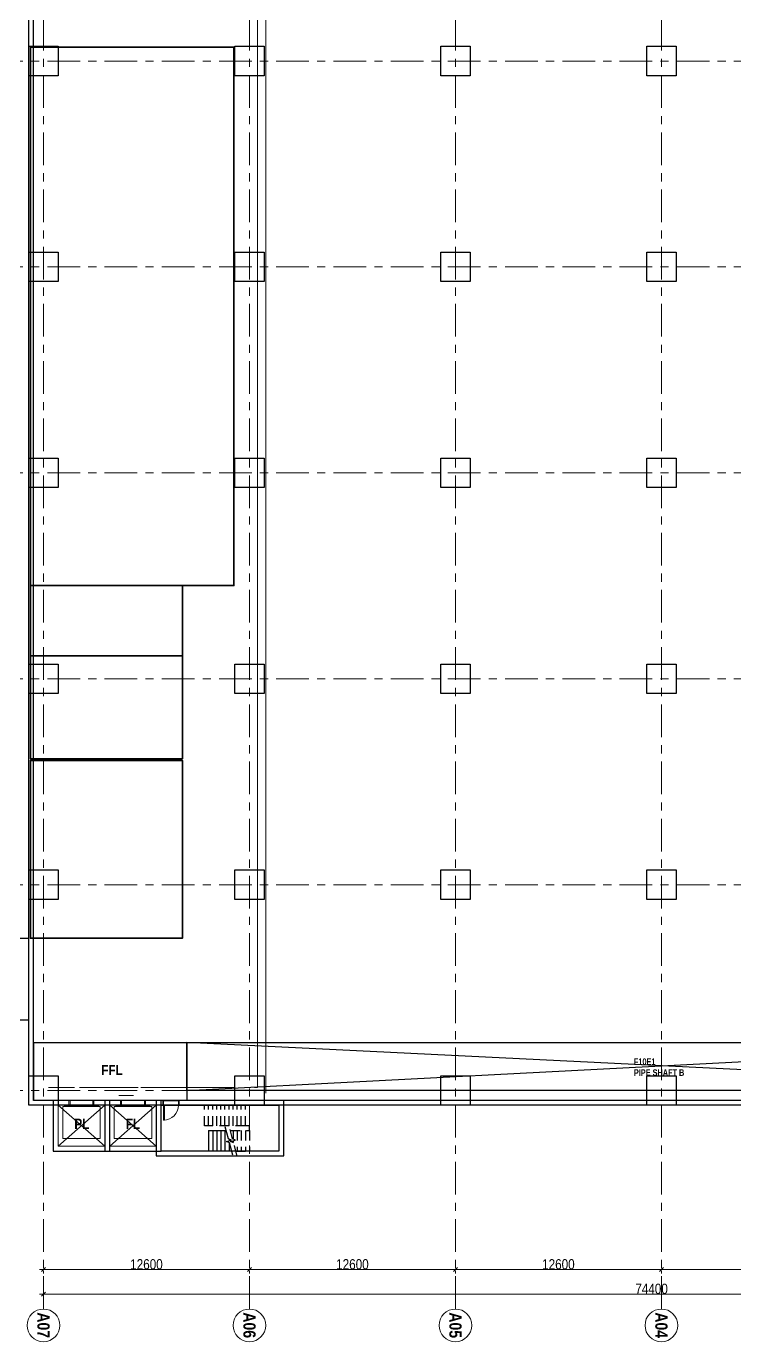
# Model space of a CAD drawing. Header units: millimetres. Extents: x 1188965 to 1321470, y -617248 to -452266.
# Drawn here: x 1233938 to 1277272, y -594422 to -513933 of the extents above; entities that cross this region are included whole.
import ezdxf

# ---------------------------------------------------------------- set-up
doc = ezdxf.new("R2010")
doc.units = ezdxf.units.MM
doc.linetypes.add('IDA - Grid Line', pattern=[3500, 2000, -500, 500, -500])
doc.linetypes.add('Overhead', pattern=[992.1875, 595.3125, -396.875])
doc.layers.get('0').update_dxf_attribs({"color": 2})
for name, color, linetype in [('00-MEP Layout', 7, 'Continuous'), ('000_CTCI_CSA', 7, 'Continuous'), ('XREF-F10E1-20260204$0$00-MEP Layout', 8, 'Continuous')]:
    doc.layers.add(name, color=color, linetype=linetype)
for name, color, linetype, lineweight in [('A-_--------_-3', 7, 'Continuous', 9), ('A-_ANOTGRID_E', 7, 'Continuous', 9), ('A-_DOOR----_E', 7, 'Continuous', 9), ('A-_ROOMNAME_A', 7, 'Continuous', 9), ('A-ANOT----_D', 7, 'Continuous', 9)]:
    doc.layers.add(name, color=color, linetype=linetype, lineweight=lineweight)
doc.styles.add('Arial Narrow_2', font='ARIALN.TTF', dxfattribs={"height": 625})
doc.styles.add('Arial Narrow_B', font='ARIALNB.TTF', dxfattribs={"height": 750})
doc.styles.add('Arial Narrow_B_1', font='ARIALNB.TTF', dxfattribs={"height": 625})
doc.styles.add('Site Area', font='arial.ttf', dxfattribs={"width": 0.8})

# ---------------------------------------------------------------- blocks, each defined once
blk = doc.blocks.new('1659_F10N-PROBE_A_XF10N_R25_rvt-1-PH1 LEVEL 2 - WWTP')
at = {"layer": 'A-_--------_-3', "color": 252}
for p, q in [((943107, 352056), (866607, 352056)), ((866607, 351556), (942757, 351556)), ((942757, 351556), (942757, 351356)), ((942757, 350156), (942757, 344406)), ((942757, 344256), (942757, 340656)), ((943257, 343056), (943257, 343956)), ((942757, 340356), (942757, 338756))]:
    blk.add_line(p, q, dxfattribs=at)
blk = doc.blocks.new('IDA - F - Single - Swing - VP - 1000L X 2200H - DOOR TYPE - FIRE RATING-9848701-PH1 LEVEL B1 CARPARK')
at = {"layer": 'A-_DOOR----_E', "color": 252}
for p, q in [((-500, 150), (-450, 150)), ((-500, -150), (-500, 150)), ((-450, 150), (-450, -150)), ((450, 150), (500, 150)), ((450, -150), (450, 150)), ((500, 150), (500, -150)), ((-450, -150), (-500, -150)), ((400, -150), (450, -150)), ((400, -1050), (400, -150)), ((400, -750), (450, -750)), ((400, -775), (450, -775)), ((425, -875), (425, -775)), ((450, -150), (450, -1050)), ((500, -150), (450, -150)), ((400, -875), (450, -875)), ((400, -900), (450, -900)), ((450, -1050), (400, -1050))]:
    blk.add_line(p, q, dxfattribs=at)
blk.add_arc((450, -150), 900, 180, 270, dxfattribs=at)
blk.add_arc((450, -150), 900, 180, 270, dxfattribs=at)
blk = doc.blocks.new('IDA - Lift - 2500W X 2850D - Lift Shaft PL-9846512-PH1 LEVEL B1 CARPARK')
at = {"layer": 'A-_DOOR----_E', "color": 252}
for p, q in [((-735, 150), (-800, 150)), ((-800, 150), (-800, -150)), ((-735, -150), (-735, 150)), ((730, 150), (665, 150)), ((665, 150), (665, -150)), ((730, -150), (730, 150)), ((-1460, -150), (1390, -150)), ((-1460, -2650), (-1460, -150)), ((-1460, -2650), (1390, -150)), ((1390, -2650), (-1460, -150)), ((-1185, -230), (1115, -230)), ((-1185, -2180), (-1185, -230)), ((-1075, -180), (-35, -180)), ((-1075, -215), (-1075, -180)), ((-35, -215), (-1075, -215)), ((-35, -150), (-830, -150)), ((-830, -150), (-830, -160)), ((-830, -160), (-35, -160)), ((-800, -150), (-735, -150)), ((-35, -160), (-35, -150)), ((760, -150), (-35, -150)), ((-35, -150), (-35, -160)), ((-35, -160), (760, -160)), ((-35, -180), (-35, -215)), ((1005, -180), (-35, -180)), ((-35, -180), (-35, -215)), ((-35, -215), (1005, -215)), ((665, -150), (730, -150)), ((760, -160), (760, -150)), ((1005, -215), (1005, -180)), ((1115, -230), (1115, -2180)), ((1390, -150), (1390, -2650)), ((1115, -2180), (-1185, -2180)), ((1390, -2650), (-1460, -2650))]:
    blk.add_line(p, q, dxfattribs=at)
blk = doc.blocks.new('_Oblique')
at = {"color": 0, "linetype": 'ByBlock', "lineweight": -2}
blk.add_line((-0.5, -0.5), (0.5, 0.5), dxfattribs=at)
blk = doc.blocks.new('CTCI_Building shape and Grid line')
at = {"color": 252}
for points in [[(1052723, -118950), (1054523, -118950), (1054523, -120750), (1052723, -120750)], [(1065323, -118950), (1067123, -118950), (1067123, -120750), (1065323, -120750)], [(1077923, -118950), (1079723, -118950), (1079723, -120750), (1077923, -120750)], [(1090523, -118950), (1092323, -118950), (1092323, -120750), (1090523, -120750)], [(1103123, -118950), (1104923, -118950), (1104923, -120750), (1103123, -120750)], [(1115723, -118950), (1117523, -118950), (1117523, -120750), (1115723, -120750)], [(1052723, -131550), (1054523, -131550), (1054523, -133350), (1052723, -133350)], [(1065323, -131550), (1067123, -131550), (1067123, -133350), (1065323, -133350)], [(1077923, -131550), (1079723, -131550), (1079723, -133350), (1077923, -133350)], [(1090523, -131550), (1092323, -131550), (1092323, -133350), (1090523, -133350)], [(1103123, -131550), (1104923, -131550), (1104923, -133350), (1103123, -133350)], [(1115723, -131550), (1117523, -131550), (1117523, -133350), (1115723, -133350)], [(1052723, -144150), (1054523, -144150), (1054523, -145950), (1052723, -145950)], [(1065323, -144150), (1067123, -144150), (1067123, -145950), (1065323, -145950)], [(1077923, -144150), (1079723, -144150), (1079723, -145950), (1077923, -145950)], [(1090523, -144150), (1092323, -144150), (1092323, -145950), (1090523, -145950)], [(1103123, -144150), (1104923, -144150), (1104923, -145950), (1103123, -145950)], [(1115723, -144150), (1117523, -144150), (1117523, -145950), (1115723, -145950)], [(1052723, -156750), (1054523, -156750), (1054523, -158550), (1052723, -158550)], [(1065323, -156750), (1067123, -156750), (1067123, -158550), (1065323, -158550)], [(1077923, -156750), (1079723, -156750), (1079723, -158550), (1077923, -158550)], [(1090523, -156750), (1092323, -156750), (1092323, -158550), (1090523, -158550)], [(1103123, -156750), (1104923, -156750), (1104923, -158550), (1103123, -158550)], [(1115723, -156750), (1117523, -156750), (1117523, -158550), (1115723, -158550)]]:
    blk.add_lwpolyline(points, close=True, dxfattribs=at)
at = {"layer": '000_CTCI_CSA', "color": 252}
for p, q in [((1117223, -82650), (1117223, -158250)), ((1117523, -82350), (1117523, -158550)), ((1117523, -158550), (1040123, -158550)), ((1117223, -158250), (1040423, -158250))]:
    blk.add_line(p, q, dxfattribs=at)
at = {"layer": 'A-_ANOTGRID_E', "color": 252, "linetype": 'IDA - Grid Line'}
for p, q in [((1053623, -74909), (1053623, -162419)), ((1066223, -74909), (1066223, -162419)), ((1078823, -74909), (1078823, -162419)), ((1091423, -74909), (1091423, -162419)), ((1104023, -74909), (1104023, -162419)), ((1116623, -74909), (1116623, -162419)), ((1129987, -119850), (1030978, -119850)), ((1129987, -132450), (1030978, -132450)), ((1129987, -145050), (1030978, -145050)), ((1129987, -157650), (1030978, -157650))]:
    blk.add_line(p, q, dxfattribs=at)
at = {"layer": 'A-_ANOTGRID_E', "color": 252}
for centre in [(1130987, -119850), (1130987, -132450), (1130987, -145050), (1130987, -157650)]:
    blk.add_circle(centre, 1000, dxfattribs=at)
at = {"layer": 'A-ANOT----_D', "color": 252}
for p, q in [((1129074, -157900), (1129074, -83000)), ((1127574, -120100), (1127574, -107000)), ((1127574, -132700), (1127574, -119600)), ((1127647, -119850), (1127824, -119850)), ((1127647, -119850), (1127824, -119850)), ((1127574, -145300), (1127574, -132200)), ((1127647, -132450), (1127824, -132450)), ((1127647, -132450), (1127824, -132450)), ((1127574, -157900), (1127574, -144800)), ((1127647, -145050), (1127824, -145050)), ((1127647, -145050), (1127824, -145050)), ((1127647, -157650), (1127824, -157650)), ((1129147, -157650), (1129324, -157650))]:
    blk.add_line(p, q, dxfattribs=at)
at = {"layer": 'A-ANOT----_D', "color": 252, "xscale": 250, "yscale": 250, "zscale": 250}
for p, rotation in [((1127574, -119850), 90), ((1127574, -119850), 270), ((1127574, -132450), 90), ((1127574, -132450), 270), ((1127574, -145050), 90), ((1127574, -145050), 270), ((1127574, -157650), 270), ((1129074, -157650), 270)]:
    blk.add_blockref('_Oblique', p, dxfattribs=dict(at, rotation=rotation))
at = {"layer": 'A-_ANOTGRID_E', "color": 252, "style": 'Arial Narrow_B'}
for s, p in [('A04', (1130191, -120222)), ('A05', (1130191, -132822)), ('A06', (1130191, -145422)), ('A07', (1130191, -158022))]:
    blk.add_text(s, height=750, dxfattribs=at).set_placement(p)
at = {"layer": 'A-ANOT----_D', "color": 252, "char_height": 625, "width": 2375.82, "attachment_point": 5, "rotation": 90, "style": 'Arial Narrow_2'}
for s, insert in [('\\A1;74400', (1128755, -120450)), ('\\A1;12600', (1127255, -126150)), ('\\A1;12600', (1127255, -138750)), ('\\A1;12600', (1127255, -151350))]:
    blk.add_mtext(s, dxfattribs=dict(at, insert=insert))
blk = doc.blocks.new('F10E1 PIPE SHAFT')
at = {"color": 252}
for p, q in [((2015975, 125978), (2034575, 128778)), ((2034575, 125978), (2015975, 128778)), ((1981252, 52578), (2037875, 55528)), ((2037875, 52728), (1981252, 55528))]:
    blk.add_line(p, q, dxfattribs=at)
for points in [[(2034575, 128778), (2034575, 125978), (2015975, 125978), (2015975, 128778)], [(2037875, 55528), (2037875, 52578), (1981252, 52578), (1981252, 55528)]]:
    blk.add_lwpolyline(points, close=True, dxfattribs=at)
at = {"color": 252, "char_height": 400, "attachment_point": 1, "style": 'Site Area'}
for s, insert in [('{\\fArial|b1|i0|c0|p34;F10E1\\PPIPE SHAFT A}', (2023599, 127797, 0)), ('{\\fArial|b1|i0|c0|p34;F10E1\\PPIPE SHAFT B}', (2008596, 54547, 0))]:
    blk.add_mtext_dynamic_manual_height_columns(s, width=5867.47, gutter_width=9702, heights=[0], dxfattribs=dict(at, insert=insert))

msp = doc.modelspace()

# ---------------------------------------------------------------- linework, layer by layer
at = {"color": 252}
for p, q in [((1242288.338, -579658.264), (1243288.338, -579658.264)), ((1245088.338, -581508.264), (1245088.338, -582758.264)), ((1245088.338, -581508.264), (1245338.338, -581508.264)), ((1245338.338, -581508.264), (1245588.338, -581508.264)), ((1245338.338, -581508.264), (1245338.338, -582758.264)), ((1245588.338, -581508.264), (1245838.338, -581508.264)), ((1245588.338, -581508.264), (1245588.338, -582758.264)), ((1245838.338, -581508.264), (1246088.338, -581508.264)), ((1245838.338, -581508.264), (1245838.338, -582758.264)), ((1246088.338, -581508.264), (1246170.869, -581508.264)), ((1246088.338, -581508.264), (1246088.338, -582758.264)), ((1246305.985, -582012.523), (1246106.165, -581266.783)), ((1246187.412, -582173.705), (1246489.263, -582092.824)), ((1246370.69, -582254.005), (1246187.412, -582173.705)), ((1246489.263, -582092.824), (1246305.985, -582012.523)), ((1246338.338, -582026.698), (1246338.338, -582133.264)), ((1246338.338, -582239.83), (1246338.338, -582758.264)), ((1246570.511, -582999.746), (1246370.69, -582254.005))]:
    msp.add_line(p, q, dxfattribs=at)
at = {"color": 252, "linetype": 'Overhead'}
for p, q in [((1244838.338, -581208.264), (1244838.338, -579958.264)), ((1245088.338, -581208.264), (1245088.338, -579958.264)), ((1245338.338, -581208.264), (1245338.338, -579958.264)), ((1245588.338, -581208.264), (1245588.338, -579958.264)), ((1245838.338, -581208.264), (1245838.338, -579958.264)), ((1246088.338, -581208.264), (1246088.338, -579958.264)), ((1246338.338, -581208.264), (1246338.338, -579958.264)), ((1246588.338, -581208.264), (1246588.338, -579958.264)), ((1246838.338, -581208.264), (1246838.338, -579958.264)), ((1247088.338, -581208.264), (1247088.338, -579958.264)), ((1247338.338, -581208.264), (1247338.338, -579958.264)), ((1247338.338, -581208.264), (1244838.338, -581208.264)), ((1246555.985, -582012.523), (1246356.165, -581266.783)), ((1246420.869, -581508.264), (1247588.338, -581508.264)), ((1246588.338, -581508.264), (1246588.338, -582026.698)), ((1246838.338, -581508.264), (1246838.338, -582758.264)), ((1247088.338, -581508.264), (1247088.338, -582758.264)), ((1247588.338, -581208.264), (1247338.338, -581208.264)), ((1247338.338, -581508.264), (1247338.338, -582758.264)), ((1247588.338, -581508.264), (1247588.338, -581208.264)), ((1247588.338, -581508.264), (1247588.338, -582758.264)), ((1246437.412, -582173.705), (1246739.263, -582092.824)), ((1246620.69, -582254.005), (1246437.412, -582173.705)), ((1246739.263, -582092.824), (1246555.985, -582012.523)), ((1246588.338, -582133.264), (1246588.338, -582239.83)), ((1246820.511, -582999.746), (1246620.69, -582254.005)), ((1246755.806, -582758.264), (1247588.338, -582758.264))]:
    msp.add_line(p, q, dxfattribs=at)
at = {"linetype": 'Overhead'}
msp.add_line((1247338.338, -579958.264), (1244838.338, -579958.264), dxfattribs=at)
at = {"color": 252}
for points in [[(1239038.338, -579658.264), (1235588.338, -579658.264), (1235588.338, -582758.264), (1239038.338, -582758.264)], [(1242188.338, -579658.264), (1238738.338, -579658.264), (1238738.338, -582758.264), (1242188.338, -582758.264)], [(1241888.338, -579658.264), (1241888.338, -583058.264), (1249688.338, -583058.264), (1249688.338, -579658.264)], [(1249388.338, -579958.264), (1249388.338, -582758.264), (1242188.338, -582758.264), (1242188.338, -579958.264)]]:
    msp.add_lwpolyline(points, close=True, dxfattribs=at)
at = {"layer": '00-MEP Layout', "color": 30, "lineweight": 35, "true_color": 0xf26722}
msp.add_line((1246538.338, -515208.264), (1235638.338, -515208.264), dxfattribs=at)
at = {"layer": '00-MEP Layout', "color": 252, "lineweight": 35}
for points in [[(1246638.338, -515208.264), (1246638.338, -548155.918), (1234188.338, -548149.693), (1234188.338, -515208.264)], [(1234188.338, -548149.693), (1234188.338, -552449.578), (1243488.338, -552449.578), (1243488.338, -548149.693)]]:
    msp.add_lwpolyline(points, close=True, dxfattribs=at)
msp.add_lwpolyline([(1240803.197, -569733.264), (1234191.924, -569733.264), (1234191.924, -558849.578), (1243491.924, -558849.578), (1243491.924, -569733.264), (1240803.197, -569733.264)], dxfattribs=at)
at = {"layer": '000_CTCI_CSA', "color": 252}
for points in [[(1222795.115, -569733.264), (1234088.338, -569733.264)], [(1222698.326, -574733.264), (1234088.338, -574733.264)]]:
    msp.add_lwpolyline(points, dxfattribs=at)
msp.add_lwpolyline([(1234388.338, -576108.264), (1243765.16, -576108.264), (1243765.16, -579658.264), (1234388.338, -579658.264)], close=True, dxfattribs=at)
at = {"layer": 'XREF-F10E1-20260204$0$00-MEP Layout', "color": 252, "lineweight": 35}
msp.add_lwpolyline([(1234188.338, -552449.578), (1234188.338, -558749.578), (1243488.338, -558749.578), (1243488.338, -552449.578)], close=True, dxfattribs=at)

# ---------------------------------------------------------------- block references
at = {"lineweight": 5, "rotation": 270}
msp.add_blockref('1659_F10N-PROBE_A_XF10N_R25_rvt-1-PH1 LEVEL 2 - WWTP', (896532.219, 363898.911), dxfattribs=at)
at = {"color": 252}
msp.add_blockref('F10E1 PIPE SHAFT', (-737486.488, -631636.322), dxfattribs=at)
at = {"color": 252, "lineweight": 9}
for p in [(1237348.598, -579808.264), (1240498.598, -579808.264)]:
    msp.add_blockref('IDA - Lift - 2500W X 2850D - Lift Shaft PL-9846512-PH1 LEVEL B1 CARPARK', p, dxfattribs=at)
at = {"color": 252, "lineweight": 9, "xscale": -1}
msp.add_blockref('IDA - F - Single - Swing - VP - 1000L X 2200H - DOOR TYPE - FIRE RATING-9848701-PH1 LEVEL B1 CARPARK', (1242788.338, -579808.264), dxfattribs=at)
at = {"layer": '000_CTCI_CSA', "color": 252, "rotation": 270}
msp.add_blockref('CTCI_Building shape and Grid line', (1392637.874, 537564.913), dxfattribs=at)

# ---------------------------------------------------------------- texts
at = {"color": 252, "char_height": 625, "width": 1863.92344, "attachment_point": 1, "style": 'Arial Narrow_B_1'}
for s, insert in [('PL', (1236878.839, -580781.484)), ('FL', (1240028.839, -580781.484))]:
    msp.add_mtext(s, dxfattribs=dict(at, insert=insert))
at = {"layer": 'A-_ROOMNAME_A', "color": 252, "insert": (1238525.344, -577485.247), "char_height": 625, "width": 1863.92344, "attachment_point": 1, "style": 'Arial Narrow_B_1'}
msp.add_mtext('FFL', dxfattribs=at)

doc.saveas('drawing.dxf')
